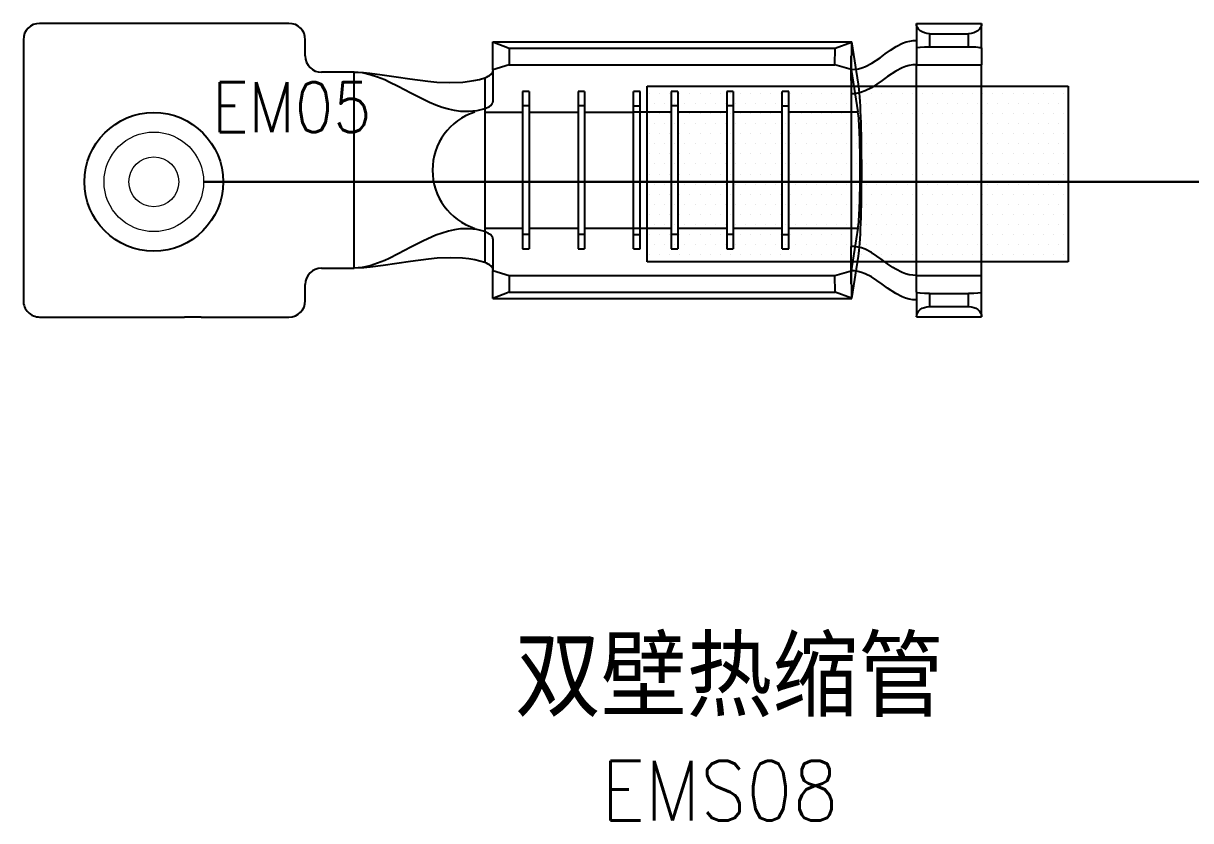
# Model space of a CAD drawing. Header units: inches. Extents: x 47316 to 59086, y 3141 to 11743.
# Drawn here: x 50704.2 to 50762.8, y 11184.3 to 11224.3 of the extents above; entities that cross this region are included whole.
import ezdxf

# ---------------------------------------------------------------- set-up
doc = ezdxf.new("R2010")
doc.units = ezdxf.units.IN
doc.header["$MEASUREMENT"] = 0
doc.styles.get("Standard").update_dxf_attribs({"font": ''})
doc.styles.add('样式 100', font='SimSun.ttf', dxfattribs={"width": 0.7, "height": 3.5})
doc.styles.get('Standard').set_extended_font_data('SimSun')
doc.linetypes.add('_VH_FELT_TAPE', pattern='A,0.4,-0.7,["FELT",Standard,S=0.3,R=0,X=-0.5,Y=-0.15],-0.7', length=1.8)

msp = doc.modelspace()

# ---------------------------------------------------------------- linework, layer by layer
at = {"color": 1, "lineweight": -3}
for p, q in [((50713.651, 11224.328), (50705.032, 11224.328)), ((50717.553, 11224.328), (50713.651, 11224.328)), ((50749.06, 11224.323), (50752.336, 11224.323)), ((50749.06, 11224.323), (50749.06, 11223.088)), ((50752.336, 11223.088), (50752.336, 11224.323)), ((50749.715, 11223.808), (50751.681, 11223.808)), ((50749.715, 11223.808), (50749.715, 11223.153)), ((50751.681, 11223.153), (50751.681, 11223.808)), ((50704.213, 11223.509), (50704.213, 11210.405)), ((50718.372, 11222.69), (50718.372, 11223.509)), ((50727.79, 11223.398), (50727.79, 11223.395)), ((50727.79, 11223.398), (50735.255, 11223.398)), ((50727.79, 11223.395), (50728.609, 11223.087)), ((50727.79, 11221.994), (50727.79, 11223.395)), ((50735.255, 11223.4), (50735.255, 11223.398)), ((50735.255, 11223.4), (50745.81, 11223.4)), ((50744.98, 11223.09), (50745.807, 11223.382)), ((50745.807, 11223.382), (50745.784, 11222.009)), ((50745.81, 11223.4), (50745.807, 11223.382)), ((50746.15, 11221.281), (50745.81, 11223.4)), ((50747.767, 11222.989), (50748.043, 11223.165)), ((50748.043, 11223.165), (50748.362, 11223.326)), ((50748.362, 11223.326), (50748.542, 11223.393)), ((50748.542, 11223.393), (50748.729, 11223.441)), ((50748.729, 11223.441), (50748.892, 11223.466)), ((50748.892, 11223.466), (50749.06, 11223.474)), ((50749.715, 11223.153), (50751.681, 11223.153)), ((50728.609, 11223.087), (50728.609, 11222.248)), ((50728.609, 11223.087), (50744.98, 11223.087)), ((50744.966, 11222.251), (50744.98, 11223.09)), ((50745.784, 11221.455), (50745.784, 11222.69)), ((50746.824, 11222.332), (50747.233, 11222.604)), ((50747.233, 11222.604), (50747.499, 11222.798)), ((50747.499, 11222.798), (50747.767, 11222.989)), ((50749.06, 11223.088), (50749.06, 11222.251)), ((50752.336, 11223.088), (50752.336, 11222.251)), ((50728.609, 11222.248), (50727.79, 11221.994)), ((50727.79, 11221.994), (50727.79, 11220.395)), ((50728.609, 11222.248), (50735.255, 11222.248)), ((50735.255, 11222.248), (50736.074, 11222.251)), ((50736.074, 11222.251), (50744.966, 11222.251)), ((50745.784, 11222.009), (50744.966, 11222.251)), ((50745.784, 11222.009), (50745.971, 11222.02)), ((50745.784, 11222.009), (50746.126, 11219.879)), ((50745.971, 11222.02), (50746.152, 11222.05)), ((50746.152, 11222.05), (50746.328, 11222.099)), ((50746.328, 11222.099), (50746.499, 11222.164)), ((50746.499, 11222.164), (50746.824, 11222.332)), ((50748.346, 11222.095), (50748.02, 11221.928)), ((50748.516, 11222.16), (50748.346, 11222.095)), ((50748.692, 11222.209), (50748.516, 11222.16)), ((50748.874, 11222.24), (50748.692, 11222.209)), ((50749.06, 11222.251), (50748.874, 11222.24)), ((50749.06, 11216.959), (50749.06, 11222.251)), ((50749.06, 11222.251), (50752.336, 11222.251)), ((50752.336, 11216.959), (50752.336, 11222.251)), ((50720.829, 11221.871), (50719.191, 11221.871)), ((50721.033, 11221.863), (50720.829, 11221.871)), ((50720.829, 11212.043), (50720.829, 11221.871)), ((50720.829, 11221.871), (50721.3, 11221.855)), ((50721.237, 11221.839), (50721.033, 11221.863)), ((50721.636, 11221.751), (50721.237, 11221.839)), ((50721.3, 11221.855), (50721.613, 11221.828)), ((50721.613, 11221.828), (50722.237, 11221.75)), ((50722.004, 11221.632), (50721.636, 11221.751)), ((50722.361, 11221.487), (50722.004, 11221.632)), ((50722.237, 11221.75), (50722.932, 11221.644)), ((50722.588, 11221.383), (50722.361, 11221.487)), ((50723.035, 11221.161), (50722.588, 11221.383)), ((50722.932, 11221.644), (50723.625, 11221.539)), ((50723.625, 11221.539), (50724.533, 11221.422)), ((50724.533, 11221.422), (50724.984, 11221.382)), ((50724.984, 11221.382), (50725.637, 11221.355)), ((50725.637, 11221.355), (50726.278, 11221.379)), ((50726.278, 11221.379), (50726.843, 11221.455)), ((50726.843, 11221.455), (50727.116, 11221.515)), ((50727.116, 11221.515), (50727.381, 11221.592)), ((50727.381, 11221.592), (50727.381, 11220.041)), ((50745.784, 11221.455), (50745.784, 11220.785)), ((50747.345, 11221.461), (50747.077, 11221.271)), ((50747.611, 11221.655), (50747.345, 11221.461)), ((50748.02, 11221.928), (50747.611, 11221.655)), ((50723.674, 11220.825), (50723.035, 11221.161)), ((50724.306, 11220.502), (50723.674, 11220.825)), ((50729.287, 11220.91), (50729.287, 11219.877)), ((50729.614, 11220.91), (50729.287, 11220.91)), ((50729.614, 11220.91), (50729.614, 11219.877)), ((50732.071, 11220.91), (50732.071, 11219.877)), ((50732.399, 11220.91), (50732.071, 11220.91)), ((50732.399, 11220.91), (50732.399, 11219.877)), ((50734.856, 11219.877), (50734.856, 11220.91)), ((50735.183, 11220.91), (50734.856, 11220.91)), ((50735.183, 11219.877), (50735.183, 11220.91)), ((50736.752, 11220.913), (50736.752, 11219.879)), ((50737.079, 11220.913), (50736.752, 11220.913)), ((50737.079, 11220.913), (50737.079, 11219.879)), ((50739.536, 11220.913), (50739.536, 11219.879)), ((50739.864, 11220.913), (50739.536, 11220.913)), ((50739.864, 11220.913), (50739.864, 11219.879)), ((50742.321, 11219.879), (50742.321, 11220.913)), ((50742.649, 11220.913), (50742.321, 11220.913)), ((50742.649, 11219.879), (50742.649, 11220.913)), ((50745.952, 11220.794), (50745.784, 11220.785)), ((50746.116, 11220.819), (50745.952, 11220.794)), ((50746.303, 11220.867), (50746.116, 11220.819)), ((50746.483, 11220.934), (50746.303, 11220.867)), ((50746.802, 11221.095), (50746.483, 11220.934)), ((50747.077, 11221.271), (50746.802, 11221.095)), ((50724.615, 11220.357), (50724.306, 11220.502)), ((50724.927, 11220.226), (50724.615, 11220.357)), ((50725.241, 11220.112), (50724.927, 11220.226)), ((50745.784, 11220.785), (50745.784, 11216.96)), ((50725.558, 11220.018), (50725.241, 11220.112)), ((50725.863, 11219.951), (50725.558, 11220.018)), ((50726.168, 11219.911), (50725.863, 11219.951)), ((50726.579, 11219.9), (50726.168, 11219.911)), ((50726.985, 11219.942), (50726.579, 11219.9)), ((50727.381, 11220.041), (50726.985, 11219.942)), ((50727.381, 11220.041), (50727.381, 11219.877)), ((50727.381, 11219.877), (50729.287, 11219.877)), ((50727.381, 11219.877), (50727.381, 11216.957)), ((50729.614, 11220.188), (50729.287, 11220.188)), ((50729.287, 11219.877), (50729.287, 11216.957)), ((50729.614, 11219.877), (50732.071, 11219.877)), ((50729.614, 11219.877), (50729.614, 11216.957)), ((50732.399, 11220.188), (50732.071, 11220.188)), ((50732.071, 11219.877), (50732.071, 11216.957)), ((50732.399, 11219.877), (50734.856, 11219.877)), ((50732.399, 11219.877), (50732.399, 11216.957)), ((50734.846, 11219.879), (50736.752, 11219.879)), ((50734.856, 11220.188), (50735.183, 11220.188)), ((50734.856, 11216.957), (50734.856, 11219.877)), ((50735.183, 11216.957), (50735.183, 11219.877)), ((50737.079, 11220.191), (50736.752, 11220.191)), ((50736.752, 11219.879), (50736.752, 11216.96)), ((50737.079, 11219.879), (50739.536, 11219.879)), ((50737.079, 11219.879), (50737.079, 11216.96)), ((50739.864, 11220.191), (50739.536, 11220.191)), ((50739.536, 11219.879), (50739.536, 11216.96)), ((50739.864, 11219.879), (50742.321, 11219.879)), ((50739.864, 11219.879), (50739.864, 11216.96)), ((50742.321, 11220.191), (50742.649, 11220.191)), ((50742.321, 11216.96), (50742.321, 11219.879)), ((50742.649, 11219.879), (50746.126, 11219.879)), ((50742.649, 11216.96), (50742.649, 11219.879)), ((50727.381, 11216.957), (50727.381, 11214.038)), ((50729.287, 11216.957), (50729.287, 11214.038)), ((50729.614, 11216.957), (50729.614, 11214.038)), ((50732.071, 11216.957), (50732.071, 11214.038)), ((50732.399, 11216.957), (50732.399, 11214.038)), ((50734.856, 11214.038), (50734.856, 11216.957)), ((50735.183, 11214.038), (50735.183, 11216.957)), ((50736.752, 11216.96), (50736.752, 11214.04)), ((50737.079, 11216.96), (50737.079, 11214.04)), ((50739.536, 11216.96), (50739.536, 11214.04)), ((50739.864, 11216.96), (50739.864, 11214.04)), ((50742.321, 11214.04), (50742.321, 11216.96)), ((50742.649, 11214.04), (50742.649, 11216.96)), ((50745.784, 11216.96), (50745.784, 11213.134)), ((50749.06, 11211.668), (50749.06, 11216.959)), ((50752.336, 11211.668), (50752.336, 11216.959)), ((50725.244, 11213.802), (50724.928, 11213.687)), ((50725.562, 11213.897), (50725.244, 11213.802)), ((50725.865, 11213.963), (50725.562, 11213.897)), ((50726.169, 11214.005), (50725.865, 11213.963)), ((50726.58, 11214.016), (50726.169, 11214.005)), ((50726.985, 11213.973), (50726.58, 11214.016)), ((50727.381, 11213.873), (50726.985, 11213.973)), ((50727.381, 11214.038), (50729.287, 11214.038)), ((50727.381, 11214.038), (50727.381, 11213.873)), ((50727.381, 11213.873), (50727.381, 11212.322)), ((50729.287, 11214.038), (50729.287, 11213.004)), ((50729.614, 11214.038), (50732.071, 11214.038)), ((50729.614, 11214.038), (50729.614, 11213.004)), ((50732.071, 11214.038), (50732.071, 11213.004)), ((50732.399, 11214.038), (50732.399, 11213.004)), ((50732.399, 11214.038), (50734.856, 11214.038)), ((50734.846, 11214.04), (50736.752, 11214.04)), ((50734.856, 11213.004), (50734.856, 11214.038)), ((50735.183, 11214.038), (50735.255, 11214.038)), ((50735.183, 11213.004), (50735.183, 11214.038)), ((50736.752, 11214.04), (50736.752, 11213.006)), ((50737.079, 11214.04), (50739.536, 11214.04)), ((50737.079, 11214.04), (50737.079, 11213.006)), ((50739.536, 11214.04), (50739.536, 11213.006)), ((50739.864, 11214.04), (50739.864, 11213.006)), ((50739.864, 11214.04), (50742.321, 11214.04)), ((50742.321, 11213.006), (50742.321, 11214.04)), ((50742.649, 11214.04), (50746.126, 11214.04)), ((50742.649, 11213.006), (50742.649, 11214.04)), ((50746.126, 11214.04), (50745.784, 11211.91)), ((50724.306, 11213.412), (50723.673, 11213.09)), ((50724.928, 11213.687), (50724.306, 11213.412)), ((50727.79, 11213.519), (50727.79, 11211.921)), ((50729.614, 11213.726), (50729.287, 11213.726)), ((50732.399, 11213.726), (50732.071, 11213.726)), ((50734.856, 11213.726), (50735.183, 11213.726)), ((50737.079, 11213.729), (50736.752, 11213.729)), ((50739.864, 11213.729), (50739.536, 11213.729)), ((50742.321, 11213.729), (50742.649, 11213.729)), ((50723.034, 11212.754), (50722.587, 11212.531)), ((50723.673, 11213.09), (50723.034, 11212.754)), ((50729.287, 11213.004), (50729.614, 11213.004)), ((50732.071, 11213.004), (50732.399, 11213.004)), ((50734.856, 11213.004), (50735.183, 11213.004)), ((50736.752, 11213.006), (50737.079, 11213.006)), ((50739.536, 11213.006), (50739.864, 11213.006)), ((50742.321, 11213.006), (50742.649, 11213.006)), ((50745.784, 11212.464), (50745.784, 11213.134)), ((50745.952, 11213.125), (50745.784, 11213.134)), ((50745.81, 11210.519), (50746.15, 11212.639)), ((50746.116, 11213.1), (50745.952, 11213.125)), ((50746.303, 11213.052), (50746.116, 11213.1)), ((50746.483, 11212.985), (50746.303, 11213.052)), ((50746.802, 11212.824), (50746.483, 11212.985)), ((50747.077, 11212.648), (50746.802, 11212.824)), ((50747.345, 11212.458), (50747.077, 11212.648)), ((50719.191, 11212.043), (50720.829, 11212.043)), ((50721.314, 11212.061), (50720.829, 11212.043)), ((50721.033, 11212.052), (50720.829, 11212.043)), ((50721.236, 11212.076), (50721.033, 11212.052)), ((50721.634, 11212.162), (50721.236, 11212.076)), ((50721.637, 11212.089), (50721.314, 11212.061)), ((50722.003, 11212.282), (50721.634, 11212.162)), ((50722.28, 11212.171), (50721.637, 11212.089)), ((50722.359, 11212.427), (50722.003, 11212.282)), ((50722.97, 11212.276), (50722.28, 11212.171)), ((50722.587, 11212.531), (50722.359, 11212.427)), ((50723.659, 11212.381), (50722.97, 11212.276)), ((50724.555, 11212.494), (50723.659, 11212.381)), ((50725.001, 11212.533), (50724.555, 11212.494)), ((50725.639, 11212.559), (50725.001, 11212.533)), ((50726.265, 11212.536), (50725.639, 11212.559)), ((50726.581, 11212.502), (50726.265, 11212.536)), ((50726.891, 11212.45), (50726.581, 11212.502)), ((50727.139, 11212.393), (50726.891, 11212.45)), ((50727.381, 11212.322), (50727.139, 11212.393)), ((50745.784, 11211.229), (50745.784, 11212.464)), ((50747.611, 11212.263), (50747.345, 11212.458)), ((50747.882, 11212.077), (50747.611, 11212.263)), ((50748.02, 11211.991), (50747.882, 11212.077)), ((50727.79, 11211.921), (50728.609, 11211.666)), ((50727.79, 11210.519), (50727.79, 11211.921)), ((50728.609, 11211.666), (50735.255, 11211.666)), ((50728.609, 11211.666), (50728.609, 11210.827)), ((50735.255, 11211.666), (50736.074, 11211.669)), ((50736.074, 11211.669), (50744.966, 11211.669)), ((50744.966, 11211.669), (50745.784, 11211.91)), ((50744.98, 11210.83), (50744.966, 11211.669)), ((50745.784, 11211.91), (50745.807, 11210.537)), ((50745.952, 11211.901), (50745.784, 11211.91)), ((50746.116, 11211.876), (50745.952, 11211.901)), ((50746.303, 11211.828), (50746.116, 11211.876)), ((50746.483, 11211.761), (50746.303, 11211.828)), ((50746.802, 11211.6), (50746.483, 11211.761)), ((50747.077, 11211.424), (50746.802, 11211.6)), ((50747.345, 11211.234), (50747.077, 11211.424)), ((50748.346, 11211.823), (50748.02, 11211.991)), ((50748.516, 11211.758), (50748.346, 11211.823)), ((50748.692, 11211.709), (50748.516, 11211.758)), ((50748.874, 11211.679), (50748.692, 11211.709)), ((50749.06, 11211.668), (50748.874, 11211.679)), ((50749.06, 11210.831), (50749.06, 11211.668)), ((50749.06, 11211.668), (50752.336, 11211.668)), ((50752.336, 11210.831), (50752.336, 11211.668)), ((50718.372, 11210.405), (50718.372, 11211.224)), ((50728.609, 11210.827), (50727.79, 11210.519)), ((50728.609, 11210.827), (50735.255, 11210.827)), ((50735.255, 11210.827), (50736.074, 11210.83)), ((50736.074, 11210.83), (50744.98, 11210.83)), ((50745.807, 11210.537), (50744.98, 11210.83)), ((50747.611, 11211.039), (50747.345, 11211.234)), ((50748.02, 11210.767), (50747.611, 11211.039)), ((50749.06, 11210.831), (50749.06, 11209.596)), ((50752.336, 11209.596), (50752.336, 11210.831)), ((50727.79, 11210.519), (50727.79, 11210.517)), ((50727.79, 11210.517), (50735.255, 11210.517)), ((50735.255, 11210.519), (50745.81, 11210.519)), ((50745.807, 11210.537), (50745.81, 11210.519)), ((50748.346, 11210.6), (50748.02, 11210.767)), ((50748.516, 11210.535), (50748.346, 11210.6)), ((50748.692, 11210.485), (50748.516, 11210.535)), ((50748.874, 11210.455), (50748.692, 11210.485)), ((50749.06, 11210.444), (50748.874, 11210.455)), ((50749.715, 11210.766), (50749.715, 11210.11)), ((50749.715, 11210.766), (50751.681, 11210.766)), ((50751.681, 11210.11), (50751.681, 11210.766)), ((50749.715, 11210.11), (50751.681, 11210.11)), ((50705.032, 11209.586), (50712.3, 11209.586)), ((50713.144, 11209.586), (50712.3, 11209.586)), ((50713.144, 11209.586), (50717.553, 11209.586)), ((50749.06, 11209.596), (50752.336, 11209.596))]:
    msp.add_line(p, q, dxfattribs=at)
at = {"color": 0}
for p, q in [((50735.537, 11212.36), (50735.537, 11221.172)), ((50735.537, 11221.172), (50756.674, 11221.172)), ((50735.662, 11220.817), (50735.662, 11220.817)), ((50736.169, 11220.817), (50736.169, 11220.817)), ((50736.676, 11220.817), (50736.676, 11220.817)), ((50737.183, 11220.817), (50737.183, 11220.817)), ((50737.69, 11220.817), (50737.69, 11220.817)), ((50738.197, 11220.817), (50738.197, 11220.817)), ((50738.704, 11220.817), (50738.704, 11220.817)), ((50739.211, 11220.817), (50739.211, 11220.817)), ((50739.718, 11220.817), (50739.718, 11220.817)), ((50740.225, 11220.817), (50740.225, 11220.817)), ((50740.732, 11220.817), (50740.732, 11220.817)), ((50741.239, 11220.817), (50741.239, 11220.817)), ((50741.746, 11220.817), (50741.746, 11220.817)), ((50742.253, 11220.817), (50742.253, 11220.817)), ((50742.76, 11220.817), (50742.76, 11220.817)), ((50743.267, 11220.817), (50743.267, 11220.817)), ((50743.774, 11220.817), (50743.774, 11220.817)), ((50744.281, 11220.817), (50744.281, 11220.817)), ((50744.788, 11220.817), (50744.788, 11220.817)), ((50745.295, 11220.817), (50745.295, 11220.817)), ((50745.802, 11220.817), (50745.802, 11220.817)), ((50746.309, 11220.817), (50746.309, 11220.817)), ((50746.816, 11220.817), (50746.816, 11220.817)), ((50747.323, 11220.817), (50747.323, 11220.817)), ((50747.83, 11220.817), (50747.83, 11220.817)), ((50748.337, 11220.817), (50748.337, 11220.817)), ((50748.844, 11220.817), (50748.844, 11220.817)), ((50749.351, 11220.817), (50749.351, 11220.817)), ((50749.858, 11220.817), (50749.858, 11220.817)), ((50750.365, 11220.817), (50750.365, 11220.817)), ((50750.872, 11220.817), (50750.872, 11220.817)), ((50751.379, 11220.817), (50751.379, 11220.817)), ((50751.886, 11220.817), (50751.886, 11220.817)), ((50752.393, 11220.817), (50752.393, 11220.817)), ((50752.9, 11220.817), (50752.9, 11220.817)), ((50753.407, 11220.817), (50753.407, 11220.817)), ((50753.914, 11220.817), (50753.914, 11220.817)), ((50754.421, 11220.817), (50754.421, 11220.817)), ((50754.928, 11220.817), (50754.928, 11220.817)), ((50755.435, 11220.817), (50755.435, 11220.817)), ((50755.942, 11220.817), (50755.942, 11220.817)), ((50756.449, 11220.817), (50756.449, 11220.817)), ((50756.674, 11221.172), (50756.674, 11212.36)), ((50735.915, 11220.31), (50735.915, 11220.31)), ((50736.422, 11220.31), (50736.422, 11220.31)), ((50736.929, 11220.31), (50736.929, 11220.31)), ((50737.436, 11220.31), (50737.436, 11220.31)), ((50737.943, 11220.31), (50737.943, 11220.31)), ((50738.45, 11220.31), (50738.45, 11220.31)), ((50738.957, 11220.31), (50738.957, 11220.31)), ((50739.464, 11220.31), (50739.464, 11220.31)), ((50739.971, 11220.31), (50739.971, 11220.31)), ((50740.478, 11220.31), (50740.478, 11220.31)), ((50740.985, 11220.31), (50740.985, 11220.31)), ((50741.492, 11220.31), (50741.492, 11220.31)), ((50741.999, 11220.31), (50741.999, 11220.31)), ((50742.506, 11220.31), (50742.506, 11220.31)), ((50743.013, 11220.31), (50743.013, 11220.31)), ((50743.52, 11220.31), (50743.52, 11220.31)), ((50744.027, 11220.31), (50744.027, 11220.31)), ((50744.534, 11220.31), (50744.534, 11220.31)), ((50745.041, 11220.31), (50745.041, 11220.31)), ((50745.548, 11220.31), (50745.548, 11220.31)), ((50746.055, 11220.31), (50746.055, 11220.31)), ((50746.562, 11220.31), (50746.562, 11220.31)), ((50747.069, 11220.31), (50747.069, 11220.31)), ((50747.576, 11220.31), (50747.576, 11220.31)), ((50748.083, 11220.31), (50748.083, 11220.31)), ((50748.59, 11220.31), (50748.59, 11220.31)), ((50749.097, 11220.31), (50749.097, 11220.31)), ((50749.604, 11220.31), (50749.604, 11220.31)), ((50750.111, 11220.31), (50750.111, 11220.31)), ((50750.618, 11220.31), (50750.618, 11220.31)), ((50751.125, 11220.31), (50751.125, 11220.31)), ((50751.632, 11220.31), (50751.632, 11220.31)), ((50752.139, 11220.31), (50752.139, 11220.31)), ((50752.646, 11220.31), (50752.646, 11220.31)), ((50753.153, 11220.31), (50753.153, 11220.31)), ((50753.66, 11220.31), (50753.66, 11220.31)), ((50754.167, 11220.31), (50754.167, 11220.31)), ((50754.674, 11220.31), (50754.674, 11220.31)), ((50755.181, 11220.31), (50755.181, 11220.31)), ((50755.688, 11220.31), (50755.688, 11220.31)), ((50756.195, 11220.31), (50756.195, 11220.31)), ((50735.662, 11219.803), (50735.662, 11219.803)), ((50736.169, 11219.803), (50736.169, 11219.803)), ((50736.676, 11219.803), (50736.676, 11219.803)), ((50737.183, 11219.803), (50737.183, 11219.803)), ((50737.69, 11219.803), (50737.69, 11219.803)), ((50738.197, 11219.803), (50738.197, 11219.803)), ((50738.704, 11219.803), (50738.704, 11219.803)), ((50739.211, 11219.803), (50739.211, 11219.803)), ((50739.718, 11219.803), (50739.718, 11219.803)), ((50740.225, 11219.803), (50740.225, 11219.803)), ((50740.732, 11219.803), (50740.732, 11219.803)), ((50741.239, 11219.803), (50741.239, 11219.803)), ((50741.746, 11219.803), (50741.746, 11219.803)), ((50742.253, 11219.803), (50742.253, 11219.803)), ((50742.76, 11219.803), (50742.76, 11219.803)), ((50743.267, 11219.803), (50743.267, 11219.803)), ((50743.774, 11219.803), (50743.774, 11219.803)), ((50744.281, 11219.803), (50744.281, 11219.803)), ((50744.788, 11219.803), (50744.788, 11219.803)), ((50745.295, 11219.803), (50745.295, 11219.803)), ((50745.802, 11219.803), (50745.802, 11219.803)), ((50746.309, 11219.803), (50746.309, 11219.803)), ((50746.816, 11219.803), (50746.816, 11219.803)), ((50747.323, 11219.803), (50747.323, 11219.803)), ((50747.83, 11219.803), (50747.83, 11219.803)), ((50748.337, 11219.803), (50748.337, 11219.803)), ((50748.844, 11219.803), (50748.844, 11219.803)), ((50749.351, 11219.803), (50749.351, 11219.803)), ((50749.858, 11219.803), (50749.858, 11219.803)), ((50750.365, 11219.803), (50750.365, 11219.803)), ((50750.872, 11219.803), (50750.872, 11219.803)), ((50751.379, 11219.803), (50751.379, 11219.803)), ((50751.886, 11219.803), (50751.886, 11219.803)), ((50752.393, 11219.803), (50752.393, 11219.803)), ((50752.9, 11219.803), (50752.9, 11219.803)), ((50753.407, 11219.803), (50753.407, 11219.803)), ((50753.914, 11219.803), (50753.914, 11219.803)), ((50754.421, 11219.803), (50754.421, 11219.803)), ((50754.928, 11219.803), (50754.928, 11219.803)), ((50755.435, 11219.803), (50755.435, 11219.803)), ((50755.942, 11219.803), (50755.942, 11219.803)), ((50756.449, 11219.803), (50756.449, 11219.803)), ((50735.915, 11219.296), (50735.915, 11219.296)), ((50736.422, 11219.296), (50736.422, 11219.296)), ((50736.929, 11219.296), (50736.929, 11219.296)), ((50737.436, 11219.296), (50737.436, 11219.296)), ((50737.943, 11219.296), (50737.943, 11219.296)), ((50738.45, 11219.296), (50738.45, 11219.296)), ((50738.957, 11219.296), (50738.957, 11219.296)), ((50739.464, 11219.296), (50739.464, 11219.296)), ((50739.971, 11219.296), (50739.971, 11219.296)), ((50740.478, 11219.296), (50740.478, 11219.296)), ((50740.985, 11219.296), (50740.985, 11219.296)), ((50741.492, 11219.296), (50741.492, 11219.296)), ((50741.999, 11219.296), (50741.999, 11219.296)), ((50742.506, 11219.296), (50742.506, 11219.296)), ((50743.013, 11219.296), (50743.013, 11219.296)), ((50743.52, 11219.296), (50743.52, 11219.296)), ((50744.027, 11219.296), (50744.027, 11219.296)), ((50744.534, 11219.296), (50744.534, 11219.296)), ((50745.041, 11219.296), (50745.041, 11219.296)), ((50745.548, 11219.296), (50745.548, 11219.296)), ((50746.055, 11219.296), (50746.055, 11219.296)), ((50746.562, 11219.296), (50746.562, 11219.296)), ((50747.069, 11219.296), (50747.069, 11219.296)), ((50747.576, 11219.296), (50747.576, 11219.296)), ((50748.083, 11219.296), (50748.083, 11219.296)), ((50748.59, 11219.296), (50748.59, 11219.296)), ((50749.097, 11219.296), (50749.097, 11219.296)), ((50749.604, 11219.296), (50749.604, 11219.296)), ((50750.111, 11219.296), (50750.111, 11219.296)), ((50750.618, 11219.296), (50750.618, 11219.296)), ((50751.125, 11219.296), (50751.125, 11219.296)), ((50751.632, 11219.296), (50751.632, 11219.296)), ((50752.139, 11219.296), (50752.139, 11219.296)), ((50752.646, 11219.296), (50752.646, 11219.296)), ((50753.153, 11219.296), (50753.153, 11219.296)), ((50753.66, 11219.296), (50753.66, 11219.296)), ((50754.167, 11219.296), (50754.167, 11219.296)), ((50754.674, 11219.296), (50754.674, 11219.296)), ((50755.181, 11219.296), (50755.181, 11219.296)), ((50755.688, 11219.296), (50755.688, 11219.296)), ((50756.195, 11219.296), (50756.195, 11219.296)), ((50735.662, 11218.789), (50735.662, 11218.789)), ((50736.169, 11218.789), (50736.169, 11218.789)), ((50736.676, 11218.789), (50736.676, 11218.789)), ((50737.183, 11218.789), (50737.183, 11218.789)), ((50737.69, 11218.789), (50737.69, 11218.789)), ((50738.197, 11218.789), (50738.197, 11218.789)), ((50738.704, 11218.789), (50738.704, 11218.789)), ((50739.211, 11218.789), (50739.211, 11218.789)), ((50739.718, 11218.789), (50739.718, 11218.789)), ((50740.225, 11218.789), (50740.225, 11218.789)), ((50740.732, 11218.789), (50740.732, 11218.789)), ((50741.239, 11218.789), (50741.239, 11218.789)), ((50741.746, 11218.789), (50741.746, 11218.789)), ((50742.253, 11218.789), (50742.253, 11218.789)), ((50742.76, 11218.789), (50742.76, 11218.789)), ((50743.267, 11218.789), (50743.267, 11218.789)), ((50743.774, 11218.789), (50743.774, 11218.789)), ((50744.281, 11218.789), (50744.281, 11218.789)), ((50744.788, 11218.789), (50744.788, 11218.789)), ((50745.295, 11218.789), (50745.295, 11218.789)), ((50745.802, 11218.789), (50745.802, 11218.789)), ((50746.309, 11218.789), (50746.309, 11218.789)), ((50746.816, 11218.789), (50746.816, 11218.789)), ((50747.323, 11218.789), (50747.323, 11218.789)), ((50747.83, 11218.789), (50747.83, 11218.789)), ((50748.337, 11218.789), (50748.337, 11218.789)), ((50748.844, 11218.789), (50748.844, 11218.789)), ((50749.351, 11218.789), (50749.351, 11218.789)), ((50749.858, 11218.789), (50749.858, 11218.789)), ((50750.365, 11218.789), (50750.365, 11218.789)), ((50750.872, 11218.789), (50750.872, 11218.789)), ((50751.379, 11218.789), (50751.379, 11218.789)), ((50751.886, 11218.789), (50751.886, 11218.789)), ((50752.393, 11218.789), (50752.393, 11218.789)), ((50752.9, 11218.789), (50752.9, 11218.789)), ((50753.407, 11218.789), (50753.407, 11218.789)), ((50753.914, 11218.789), (50753.914, 11218.789)), ((50754.421, 11218.789), (50754.421, 11218.789)), ((50754.928, 11218.789), (50754.928, 11218.789)), ((50755.435, 11218.789), (50755.435, 11218.789)), ((50755.942, 11218.789), (50755.942, 11218.789)), ((50756.449, 11218.789), (50756.449, 11218.789)), ((50735.915, 11218.282), (50735.915, 11218.282)), ((50736.422, 11218.282), (50736.422, 11218.282)), ((50736.929, 11218.282), (50736.929, 11218.282)), ((50737.436, 11218.282), (50737.436, 11218.282)), ((50737.943, 11218.282), (50737.943, 11218.282)), ((50738.45, 11218.282), (50738.45, 11218.282)), ((50738.957, 11218.282), (50738.957, 11218.282)), ((50739.464, 11218.282), (50739.464, 11218.282)), ((50739.971, 11218.282), (50739.971, 11218.282)), ((50740.478, 11218.282), (50740.478, 11218.282)), ((50740.985, 11218.282), (50740.985, 11218.282)), ((50741.492, 11218.282), (50741.492, 11218.282)), ((50741.999, 11218.282), (50741.999, 11218.282)), ((50742.506, 11218.282), (50742.506, 11218.282)), ((50743.013, 11218.282), (50743.013, 11218.282)), ((50743.52, 11218.282), (50743.52, 11218.282)), ((50744.027, 11218.282), (50744.027, 11218.282)), ((50744.534, 11218.282), (50744.534, 11218.282)), ((50745.041, 11218.282), (50745.041, 11218.282)), ((50745.548, 11218.282), (50745.548, 11218.282)), ((50746.055, 11218.282), (50746.055, 11218.282)), ((50746.562, 11218.282), (50746.562, 11218.282)), ((50747.069, 11218.282), (50747.069, 11218.282)), ((50747.576, 11218.282), (50747.576, 11218.282)), ((50748.083, 11218.282), (50748.083, 11218.282)), ((50748.59, 11218.282), (50748.59, 11218.282)), ((50749.097, 11218.282), (50749.097, 11218.282)), ((50749.604, 11218.282), (50749.604, 11218.282)), ((50750.111, 11218.282), (50750.111, 11218.282)), ((50750.618, 11218.282), (50750.618, 11218.282)), ((50751.125, 11218.282), (50751.125, 11218.282)), ((50751.632, 11218.282), (50751.632, 11218.282)), ((50752.139, 11218.282), (50752.139, 11218.282)), ((50752.646, 11218.282), (50752.646, 11218.282)), ((50753.153, 11218.282), (50753.153, 11218.282)), ((50753.66, 11218.282), (50753.66, 11218.282)), ((50754.167, 11218.282), (50754.167, 11218.282)), ((50754.674, 11218.282), (50754.674, 11218.282)), ((50755.181, 11218.282), (50755.181, 11218.282)), ((50755.688, 11218.282), (50755.688, 11218.282)), ((50756.195, 11218.282), (50756.195, 11218.282)), ((50735.662, 11217.775), (50735.662, 11217.775)), ((50736.169, 11217.775), (50736.169, 11217.775)), ((50736.676, 11217.775), (50736.676, 11217.775)), ((50737.183, 11217.775), (50737.183, 11217.775)), ((50737.69, 11217.775), (50737.69, 11217.775)), ((50738.197, 11217.775), (50738.197, 11217.775)), ((50738.704, 11217.775), (50738.704, 11217.775)), ((50739.211, 11217.775), (50739.211, 11217.775)), ((50739.718, 11217.775), (50739.718, 11217.775)), ((50740.225, 11217.775), (50740.225, 11217.775)), ((50740.732, 11217.775), (50740.732, 11217.775)), ((50741.239, 11217.775), (50741.239, 11217.775)), ((50741.746, 11217.775), (50741.746, 11217.775)), ((50742.253, 11217.775), (50742.253, 11217.775)), ((50742.76, 11217.775), (50742.76, 11217.775)), ((50743.267, 11217.775), (50743.267, 11217.775)), ((50743.774, 11217.775), (50743.774, 11217.775)), ((50744.281, 11217.775), (50744.281, 11217.775)), ((50744.788, 11217.775), (50744.788, 11217.775)), ((50745.295, 11217.775), (50745.295, 11217.775)), ((50745.802, 11217.775), (50745.802, 11217.775)), ((50746.309, 11217.775), (50746.309, 11217.775)), ((50746.816, 11217.775), (50746.816, 11217.775)), ((50747.323, 11217.775), (50747.323, 11217.775)), ((50747.83, 11217.775), (50747.83, 11217.775)), ((50748.337, 11217.775), (50748.337, 11217.775)), ((50748.844, 11217.775), (50748.844, 11217.775)), ((50749.351, 11217.775), (50749.351, 11217.775)), ((50749.858, 11217.775), (50749.858, 11217.775)), ((50750.365, 11217.775), (50750.365, 11217.775)), ((50750.872, 11217.775), (50750.872, 11217.775)), ((50751.379, 11217.775), (50751.379, 11217.775)), ((50751.886, 11217.775), (50751.886, 11217.775)), ((50752.393, 11217.775), (50752.393, 11217.775)), ((50752.9, 11217.775), (50752.9, 11217.775)), ((50753.407, 11217.775), (50753.407, 11217.775)), ((50753.914, 11217.775), (50753.914, 11217.775)), ((50754.421, 11217.775), (50754.421, 11217.775)), ((50754.928, 11217.775), (50754.928, 11217.775)), ((50755.435, 11217.775), (50755.435, 11217.775)), ((50755.942, 11217.775), (50755.942, 11217.775)), ((50756.449, 11217.775), (50756.449, 11217.775)), ((50735.662, 11216.761), (50735.662, 11216.761)), ((50735.915, 11217.268), (50735.915, 11217.268)), ((50736.169, 11216.761), (50736.169, 11216.761)), ((50736.422, 11217.268), (50736.422, 11217.268)), ((50736.676, 11216.761), (50736.676, 11216.761)), ((50736.929, 11217.268), (50736.929, 11217.268)), ((50737.183, 11216.761), (50737.183, 11216.761)), ((50737.436, 11217.268), (50737.436, 11217.268)), ((50737.69, 11216.761), (50737.69, 11216.761)), ((50737.943, 11217.268), (50737.943, 11217.268)), ((50738.197, 11216.761), (50738.197, 11216.761)), ((50738.45, 11217.268), (50738.45, 11217.268)), ((50738.704, 11216.761), (50738.704, 11216.761)), ((50738.957, 11217.268), (50738.957, 11217.268)), ((50739.211, 11216.761), (50739.211, 11216.761)), ((50739.464, 11217.268), (50739.464, 11217.268)), ((50739.718, 11216.761), (50739.718, 11216.761)), ((50739.971, 11217.268), (50739.971, 11217.268)), ((50740.225, 11216.761), (50740.225, 11216.761)), ((50740.478, 11217.268), (50740.478, 11217.268)), ((50740.732, 11216.761), (50740.732, 11216.761)), ((50740.985, 11217.268), (50740.985, 11217.268)), ((50741.239, 11216.761), (50741.239, 11216.761)), ((50741.492, 11217.268), (50741.492, 11217.268)), ((50741.746, 11216.761), (50741.746, 11216.761)), ((50741.999, 11217.268), (50741.999, 11217.268)), ((50742.253, 11216.761), (50742.253, 11216.761)), ((50742.506, 11217.268), (50742.506, 11217.268)), ((50742.76, 11216.761), (50742.76, 11216.761)), ((50743.013, 11217.268), (50743.013, 11217.268)), ((50743.267, 11216.761), (50743.267, 11216.761)), ((50743.52, 11217.268), (50743.52, 11217.268)), ((50743.774, 11216.761), (50743.774, 11216.761)), ((50744.027, 11217.268), (50744.027, 11217.268)), ((50744.281, 11216.761), (50744.281, 11216.761)), ((50744.534, 11217.268), (50744.534, 11217.268)), ((50744.788, 11216.761), (50744.788, 11216.761)), ((50745.041, 11217.268), (50745.041, 11217.268)), ((50745.295, 11216.761), (50745.295, 11216.761)), ((50745.548, 11217.268), (50745.548, 11217.268)), ((50745.802, 11216.761), (50745.802, 11216.761)), ((50746.055, 11217.268), (50746.055, 11217.268)), ((50746.309, 11216.761), (50746.309, 11216.761)), ((50746.562, 11217.268), (50746.562, 11217.268)), ((50746.816, 11216.761), (50746.816, 11216.761)), ((50747.069, 11217.268), (50747.069, 11217.268)), ((50747.323, 11216.761), (50747.323, 11216.761)), ((50747.576, 11217.268), (50747.576, 11217.268)), ((50747.83, 11216.761), (50747.83, 11216.761)), ((50748.083, 11217.268), (50748.083, 11217.268)), ((50748.337, 11216.761), (50748.337, 11216.761)), ((50748.59, 11217.268), (50748.59, 11217.268)), ((50748.844, 11216.761), (50748.844, 11216.761)), ((50749.097, 11217.268), (50749.097, 11217.268)), ((50749.351, 11216.761), (50749.351, 11216.761)), ((50749.604, 11217.268), (50749.604, 11217.268)), ((50749.858, 11216.761), (50749.858, 11216.761)), ((50750.111, 11217.268), (50750.111, 11217.268)), ((50750.365, 11216.761), (50750.365, 11216.761)), ((50750.618, 11217.268), (50750.618, 11217.268)), ((50750.872, 11216.761), (50750.872, 11216.761)), ((50751.125, 11217.268), (50751.125, 11217.268)), ((50751.379, 11216.761), (50751.379, 11216.761)), ((50751.632, 11217.268), (50751.632, 11217.268)), ((50751.886, 11216.761), (50751.886, 11216.761)), ((50752.139, 11217.268), (50752.139, 11217.268)), ((50752.393, 11216.761), (50752.393, 11216.761)), ((50752.646, 11217.268), (50752.646, 11217.268)), ((50752.9, 11216.761), (50752.9, 11216.761)), ((50753.153, 11217.268), (50753.153, 11217.268)), ((50753.407, 11216.761), (50753.407, 11216.761)), ((50753.66, 11217.268), (50753.66, 11217.268)), ((50753.914, 11216.761), (50753.914, 11216.761)), ((50754.167, 11217.268), (50754.167, 11217.268)), ((50754.421, 11216.761), (50754.421, 11216.761)), ((50754.674, 11217.268), (50754.674, 11217.268)), ((50754.928, 11216.761), (50754.928, 11216.761)), ((50755.181, 11217.268), (50755.181, 11217.268)), ((50755.435, 11216.761), (50755.435, 11216.761)), ((50755.688, 11217.268), (50755.688, 11217.268)), ((50755.942, 11216.761), (50755.942, 11216.761)), ((50756.195, 11217.268), (50756.195, 11217.268)), ((50756.449, 11216.761), (50756.449, 11216.761)), ((50735.915, 11216.254), (50735.915, 11216.254)), ((50736.422, 11216.254), (50736.422, 11216.254)), ((50736.929, 11216.254), (50736.929, 11216.254)), ((50737.436, 11216.254), (50737.436, 11216.254)), ((50737.943, 11216.254), (50737.943, 11216.254)), ((50738.45, 11216.254), (50738.45, 11216.254)), ((50738.957, 11216.254), (50738.957, 11216.254)), ((50739.464, 11216.254), (50739.464, 11216.254)), ((50739.971, 11216.254), (50739.971, 11216.254)), ((50740.478, 11216.254), (50740.478, 11216.254)), ((50740.985, 11216.254), (50740.985, 11216.254)), ((50741.492, 11216.254), (50741.492, 11216.254)), ((50741.999, 11216.254), (50741.999, 11216.254)), ((50742.506, 11216.254), (50742.506, 11216.254)), ((50743.013, 11216.254), (50743.013, 11216.254)), ((50743.52, 11216.254), (50743.52, 11216.254)), ((50744.027, 11216.254), (50744.027, 11216.254)), ((50744.534, 11216.254), (50744.534, 11216.254)), ((50745.041, 11216.254), (50745.041, 11216.254)), ((50745.548, 11216.254), (50745.548, 11216.254)), ((50746.055, 11216.254), (50746.055, 11216.254)), ((50746.562, 11216.254), (50746.562, 11216.254)), ((50747.069, 11216.254), (50747.069, 11216.254)), ((50747.576, 11216.254), (50747.576, 11216.254)), ((50748.083, 11216.254), (50748.083, 11216.254)), ((50748.59, 11216.254), (50748.59, 11216.254)), ((50749.097, 11216.254), (50749.097, 11216.254)), ((50749.604, 11216.254), (50749.604, 11216.254)), ((50750.111, 11216.254), (50750.111, 11216.254)), ((50750.618, 11216.254), (50750.618, 11216.254)), ((50751.125, 11216.254), (50751.125, 11216.254)), ((50751.632, 11216.254), (50751.632, 11216.254)), ((50752.139, 11216.254), (50752.139, 11216.254)), ((50752.646, 11216.254), (50752.646, 11216.254)), ((50753.153, 11216.254), (50753.153, 11216.254)), ((50753.66, 11216.254), (50753.66, 11216.254)), ((50754.167, 11216.254), (50754.167, 11216.254)), ((50754.674, 11216.254), (50754.674, 11216.254)), ((50755.181, 11216.254), (50755.181, 11216.254)), ((50755.688, 11216.254), (50755.688, 11216.254)), ((50756.195, 11216.254), (50756.195, 11216.254)), ((50735.662, 11215.747), (50735.662, 11215.747)), ((50736.169, 11215.747), (50736.169, 11215.747)), ((50736.676, 11215.747), (50736.676, 11215.747)), ((50737.183, 11215.747), (50737.183, 11215.747)), ((50737.69, 11215.747), (50737.69, 11215.747)), ((50738.197, 11215.747), (50738.197, 11215.747)), ((50738.704, 11215.747), (50738.704, 11215.747)), ((50739.211, 11215.747), (50739.211, 11215.747)), ((50739.718, 11215.747), (50739.718, 11215.747)), ((50740.225, 11215.747), (50740.225, 11215.747)), ((50740.732, 11215.747), (50740.732, 11215.747)), ((50741.239, 11215.747), (50741.239, 11215.747)), ((50741.746, 11215.747), (50741.746, 11215.747)), ((50742.253, 11215.747), (50742.253, 11215.747)), ((50742.76, 11215.747), (50742.76, 11215.747)), ((50743.267, 11215.747), (50743.267, 11215.747)), ((50743.774, 11215.747), (50743.774, 11215.747)), ((50744.281, 11215.747), (50744.281, 11215.747)), ((50744.788, 11215.747), (50744.788, 11215.747)), ((50745.295, 11215.747), (50745.295, 11215.747)), ((50745.802, 11215.747), (50745.802, 11215.747)), ((50746.309, 11215.747), (50746.309, 11215.747)), ((50746.816, 11215.747), (50746.816, 11215.747)), ((50747.323, 11215.747), (50747.323, 11215.747)), ((50747.83, 11215.747), (50747.83, 11215.747)), ((50748.337, 11215.747), (50748.337, 11215.747)), ((50748.844, 11215.747), (50748.844, 11215.747)), ((50749.351, 11215.747), (50749.351, 11215.747)), ((50749.858, 11215.747), (50749.858, 11215.747)), ((50750.365, 11215.747), (50750.365, 11215.747)), ((50750.872, 11215.747), (50750.872, 11215.747)), ((50751.379, 11215.747), (50751.379, 11215.747)), ((50751.886, 11215.747), (50751.886, 11215.747)), ((50752.393, 11215.747), (50752.393, 11215.747)), ((50752.9, 11215.747), (50752.9, 11215.747)), ((50753.407, 11215.747), (50753.407, 11215.747)), ((50753.914, 11215.747), (50753.914, 11215.747)), ((50754.421, 11215.747), (50754.421, 11215.747)), ((50754.928, 11215.747), (50754.928, 11215.747)), ((50755.435, 11215.747), (50755.435, 11215.747)), ((50755.942, 11215.747), (50755.942, 11215.747)), ((50756.449, 11215.747), (50756.449, 11215.747)), ((50735.915, 11215.24), (50735.915, 11215.24)), ((50736.422, 11215.24), (50736.422, 11215.24)), ((50736.929, 11215.24), (50736.929, 11215.24)), ((50737.436, 11215.24), (50737.436, 11215.24)), ((50737.943, 11215.24), (50737.943, 11215.24)), ((50738.45, 11215.24), (50738.45, 11215.24)), ((50738.957, 11215.24), (50738.957, 11215.24)), ((50739.464, 11215.24), (50739.464, 11215.24)), ((50739.971, 11215.24), (50739.971, 11215.24)), ((50740.478, 11215.24), (50740.478, 11215.24)), ((50740.985, 11215.24), (50740.985, 11215.24)), ((50741.492, 11215.24), (50741.492, 11215.24)), ((50741.999, 11215.24), (50741.999, 11215.24)), ((50742.506, 11215.24), (50742.506, 11215.24)), ((50743.013, 11215.24), (50743.013, 11215.24)), ((50743.52, 11215.24), (50743.52, 11215.24)), ((50744.027, 11215.24), (50744.027, 11215.24)), ((50744.534, 11215.24), (50744.534, 11215.24)), ((50745.041, 11215.24), (50745.041, 11215.24)), ((50745.548, 11215.24), (50745.548, 11215.24)), ((50746.055, 11215.24), (50746.055, 11215.24)), ((50746.562, 11215.24), (50746.562, 11215.24)), ((50747.069, 11215.24), (50747.069, 11215.24)), ((50747.576, 11215.24), (50747.576, 11215.24)), ((50748.083, 11215.24), (50748.083, 11215.24)), ((50748.59, 11215.24), (50748.59, 11215.24)), ((50749.097, 11215.24), (50749.097, 11215.24)), ((50749.604, 11215.24), (50749.604, 11215.24)), ((50750.111, 11215.24), (50750.111, 11215.24)), ((50750.618, 11215.24), (50750.618, 11215.24)), ((50751.125, 11215.24), (50751.125, 11215.24)), ((50751.632, 11215.24), (50751.632, 11215.24)), ((50752.139, 11215.24), (50752.139, 11215.24)), ((50752.646, 11215.24), (50752.646, 11215.24)), ((50753.153, 11215.24), (50753.153, 11215.24)), ((50753.66, 11215.24), (50753.66, 11215.24)), ((50754.167, 11215.24), (50754.167, 11215.24)), ((50754.674, 11215.24), (50754.674, 11215.24)), ((50755.181, 11215.24), (50755.181, 11215.24)), ((50755.688, 11215.24), (50755.688, 11215.24)), ((50756.195, 11215.24), (50756.195, 11215.24)), ((50735.662, 11214.733), (50735.662, 11214.733)), ((50736.169, 11214.733), (50736.169, 11214.733)), ((50736.676, 11214.733), (50736.676, 11214.733)), ((50737.183, 11214.733), (50737.183, 11214.733)), ((50737.69, 11214.733), (50737.69, 11214.733)), ((50738.197, 11214.733), (50738.197, 11214.733)), ((50738.704, 11214.733), (50738.704, 11214.733)), ((50739.211, 11214.733), (50739.211, 11214.733)), ((50739.718, 11214.733), (50739.718, 11214.733)), ((50740.225, 11214.733), (50740.225, 11214.733)), ((50740.732, 11214.733), (50740.732, 11214.733)), ((50741.239, 11214.733), (50741.239, 11214.733)), ((50741.746, 11214.733), (50741.746, 11214.733)), ((50742.253, 11214.733), (50742.253, 11214.733)), ((50742.76, 11214.733), (50742.76, 11214.733)), ((50743.267, 11214.733), (50743.267, 11214.733)), ((50743.774, 11214.733), (50743.774, 11214.733)), ((50744.281, 11214.733), (50744.281, 11214.733)), ((50744.788, 11214.733), (50744.788, 11214.733)), ((50745.295, 11214.733), (50745.295, 11214.733)), ((50745.802, 11214.733), (50745.802, 11214.733)), ((50746.309, 11214.733), (50746.309, 11214.733)), ((50746.816, 11214.733), (50746.816, 11214.733)), ((50747.323, 11214.733), (50747.323, 11214.733)), ((50747.83, 11214.733), (50747.83, 11214.733)), ((50748.337, 11214.733), (50748.337, 11214.733)), ((50748.844, 11214.733), (50748.844, 11214.733)), ((50749.351, 11214.733), (50749.351, 11214.733)), ((50749.858, 11214.733), (50749.858, 11214.733)), ((50750.365, 11214.733), (50750.365, 11214.733)), ((50750.872, 11214.733), (50750.872, 11214.733)), ((50751.379, 11214.733), (50751.379, 11214.733)), ((50751.886, 11214.733), (50751.886, 11214.733)), ((50752.393, 11214.733), (50752.393, 11214.733)), ((50752.9, 11214.733), (50752.9, 11214.733)), ((50753.407, 11214.733), (50753.407, 11214.733)), ((50753.914, 11214.733), (50753.914, 11214.733)), ((50754.421, 11214.733), (50754.421, 11214.733)), ((50754.928, 11214.733), (50754.928, 11214.733)), ((50755.435, 11214.733), (50755.435, 11214.733)), ((50755.942, 11214.733), (50755.942, 11214.733)), ((50756.449, 11214.733), (50756.449, 11214.733)), ((50735.915, 11214.226), (50735.915, 11214.226)), ((50736.422, 11214.226), (50736.422, 11214.226)), ((50736.929, 11214.226), (50736.929, 11214.226)), ((50737.436, 11214.226), (50737.436, 11214.226)), ((50737.943, 11214.226), (50737.943, 11214.226)), ((50738.45, 11214.226), (50738.45, 11214.226)), ((50738.957, 11214.226), (50738.957, 11214.226)), ((50739.464, 11214.226), (50739.464, 11214.226)), ((50739.971, 11214.226), (50739.971, 11214.226)), ((50740.478, 11214.226), (50740.478, 11214.226)), ((50740.985, 11214.226), (50740.985, 11214.226)), ((50741.492, 11214.226), (50741.492, 11214.226)), ((50741.999, 11214.226), (50741.999, 11214.226)), ((50742.506, 11214.226), (50742.506, 11214.226)), ((50743.013, 11214.226), (50743.013, 11214.226)), ((50743.52, 11214.226), (50743.52, 11214.226)), ((50744.027, 11214.226), (50744.027, 11214.226)), ((50744.534, 11214.226), (50744.534, 11214.226)), ((50745.041, 11214.226), (50745.041, 11214.226)), ((50745.548, 11214.226), (50745.548, 11214.226)), ((50746.055, 11214.226), (50746.055, 11214.226)), ((50746.562, 11214.226), (50746.562, 11214.226)), ((50747.069, 11214.226), (50747.069, 11214.226)), ((50747.576, 11214.226), (50747.576, 11214.226)), ((50748.083, 11214.226), (50748.083, 11214.226)), ((50748.59, 11214.226), (50748.59, 11214.226)), ((50749.097, 11214.226), (50749.097, 11214.226)), ((50749.604, 11214.226), (50749.604, 11214.226)), ((50750.111, 11214.226), (50750.111, 11214.226)), ((50750.618, 11214.226), (50750.618, 11214.226)), ((50751.125, 11214.226), (50751.125, 11214.226)), ((50751.632, 11214.226), (50751.632, 11214.226)), ((50752.139, 11214.226), (50752.139, 11214.226)), ((50752.646, 11214.226), (50752.646, 11214.226)), ((50753.153, 11214.226), (50753.153, 11214.226)), ((50753.66, 11214.226), (50753.66, 11214.226)), ((50754.167, 11214.226), (50754.167, 11214.226)), ((50754.674, 11214.226), (50754.674, 11214.226)), ((50755.181, 11214.226), (50755.181, 11214.226)), ((50755.688, 11214.226), (50755.688, 11214.226)), ((50756.195, 11214.226), (50756.195, 11214.226)), ((50735.662, 11213.719), (50735.662, 11213.719)), ((50735.915, 11213.212), (50735.915, 11213.212)), ((50736.169, 11213.719), (50736.169, 11213.719)), ((50736.422, 11213.212), (50736.422, 11213.212)), ((50736.676, 11213.719), (50736.676, 11213.719)), ((50736.929, 11213.212), (50736.929, 11213.212)), ((50737.183, 11213.719), (50737.183, 11213.719)), ((50737.436, 11213.212), (50737.436, 11213.212)), ((50737.69, 11213.719), (50737.69, 11213.719)), ((50737.943, 11213.212), (50737.943, 11213.212)), ((50738.197, 11213.719), (50738.197, 11213.719)), ((50738.45, 11213.212), (50738.45, 11213.212)), ((50738.704, 11213.719), (50738.704, 11213.719)), ((50738.957, 11213.212), (50738.957, 11213.212)), ((50739.211, 11213.719), (50739.211, 11213.719)), ((50739.464, 11213.212), (50739.464, 11213.212)), ((50739.718, 11213.719), (50739.718, 11213.719)), ((50739.971, 11213.212), (50739.971, 11213.212)), ((50740.225, 11213.719), (50740.225, 11213.719)), ((50740.478, 11213.212), (50740.478, 11213.212)), ((50740.732, 11213.719), (50740.732, 11213.719)), ((50740.985, 11213.212), (50740.985, 11213.212)), ((50741.239, 11213.719), (50741.239, 11213.719)), ((50741.492, 11213.212), (50741.492, 11213.212)), ((50741.746, 11213.719), (50741.746, 11213.719)), ((50741.999, 11213.212), (50741.999, 11213.212)), ((50742.253, 11213.719), (50742.253, 11213.719)), ((50742.506, 11213.212), (50742.506, 11213.212)), ((50742.76, 11213.719), (50742.76, 11213.719)), ((50743.013, 11213.212), (50743.013, 11213.212)), ((50743.267, 11213.719), (50743.267, 11213.719)), ((50743.52, 11213.212), (50743.52, 11213.212)), ((50743.774, 11213.719), (50743.774, 11213.719)), ((50744.027, 11213.212), (50744.027, 11213.212)), ((50744.281, 11213.719), (50744.281, 11213.719)), ((50744.534, 11213.212), (50744.534, 11213.212)), ((50744.788, 11213.719), (50744.788, 11213.719)), ((50745.041, 11213.212), (50745.041, 11213.212)), ((50745.295, 11213.719), (50745.295, 11213.719)), ((50745.548, 11213.212), (50745.548, 11213.212)), ((50745.802, 11213.719), (50745.802, 11213.719)), ((50746.055, 11213.212), (50746.055, 11213.212)), ((50746.309, 11213.719), (50746.309, 11213.719)), ((50746.562, 11213.212), (50746.562, 11213.212)), ((50746.816, 11213.719), (50746.816, 11213.719)), ((50747.069, 11213.212), (50747.069, 11213.212)), ((50747.323, 11213.719), (50747.323, 11213.719)), ((50747.576, 11213.212), (50747.576, 11213.212)), ((50747.83, 11213.719), (50747.83, 11213.719)), ((50748.083, 11213.212), (50748.083, 11213.212)), ((50748.337, 11213.719), (50748.337, 11213.719)), ((50748.59, 11213.212), (50748.59, 11213.212)), ((50748.844, 11213.719), (50748.844, 11213.719)), ((50749.097, 11213.212), (50749.097, 11213.212)), ((50749.351, 11213.719), (50749.351, 11213.719)), ((50749.604, 11213.212), (50749.604, 11213.212)), ((50749.858, 11213.719), (50749.858, 11213.719)), ((50750.111, 11213.212), (50750.111, 11213.212)), ((50750.365, 11213.719), (50750.365, 11213.719)), ((50750.618, 11213.212), (50750.618, 11213.212)), ((50750.872, 11213.719), (50750.872, 11213.719)), ((50751.125, 11213.212), (50751.125, 11213.212)), ((50751.379, 11213.719), (50751.379, 11213.719)), ((50751.632, 11213.212), (50751.632, 11213.212)), ((50751.886, 11213.719), (50751.886, 11213.719)), ((50752.139, 11213.212), (50752.139, 11213.212)), ((50752.393, 11213.719), (50752.393, 11213.719)), ((50752.646, 11213.212), (50752.646, 11213.212)), ((50752.9, 11213.719), (50752.9, 11213.719)), ((50753.153, 11213.212), (50753.153, 11213.212)), ((50753.407, 11213.719), (50753.407, 11213.719)), ((50753.66, 11213.212), (50753.66, 11213.212)), ((50753.914, 11213.719), (50753.914, 11213.719)), ((50754.167, 11213.212), (50754.167, 11213.212)), ((50754.421, 11213.719), (50754.421, 11213.719)), ((50754.674, 11213.212), (50754.674, 11213.212)), ((50754.928, 11213.719), (50754.928, 11213.719)), ((50755.181, 11213.212), (50755.181, 11213.212)), ((50755.435, 11213.719), (50755.435, 11213.719)), ((50755.688, 11213.212), (50755.688, 11213.212)), ((50755.942, 11213.719), (50755.942, 11213.719)), ((50756.195, 11213.212), (50756.195, 11213.212)), ((50756.449, 11213.719), (50756.449, 11213.719)), ((50735.662, 11212.705), (50735.662, 11212.705)), ((50736.169, 11212.705), (50736.169, 11212.705)), ((50736.676, 11212.705), (50736.676, 11212.705)), ((50737.183, 11212.705), (50737.183, 11212.705)), ((50737.69, 11212.705), (50737.69, 11212.705)), ((50738.197, 11212.705), (50738.197, 11212.705)), ((50738.704, 11212.705), (50738.704, 11212.705)), ((50739.211, 11212.705), (50739.211, 11212.705)), ((50739.718, 11212.705), (50739.718, 11212.705)), ((50740.225, 11212.705), (50740.225, 11212.705)), ((50740.732, 11212.705), (50740.732, 11212.705)), ((50741.239, 11212.705), (50741.239, 11212.705)), ((50741.746, 11212.705), (50741.746, 11212.705)), ((50742.253, 11212.705), (50742.253, 11212.705)), ((50742.76, 11212.705), (50742.76, 11212.705)), ((50743.267, 11212.705), (50743.267, 11212.705)), ((50743.774, 11212.705), (50743.774, 11212.705)), ((50744.281, 11212.705), (50744.281, 11212.705)), ((50744.788, 11212.705), (50744.788, 11212.705)), ((50745.295, 11212.705), (50745.295, 11212.705)), ((50745.802, 11212.705), (50745.802, 11212.705)), ((50746.309, 11212.705), (50746.309, 11212.705)), ((50746.816, 11212.705), (50746.816, 11212.705)), ((50747.323, 11212.705), (50747.323, 11212.705)), ((50747.83, 11212.705), (50747.83, 11212.705)), ((50748.337, 11212.705), (50748.337, 11212.705)), ((50748.844, 11212.705), (50748.844, 11212.705)), ((50749.351, 11212.705), (50749.351, 11212.705)), ((50749.858, 11212.705), (50749.858, 11212.705)), ((50750.365, 11212.705), (50750.365, 11212.705)), ((50750.872, 11212.705), (50750.872, 11212.705)), ((50751.379, 11212.705), (50751.379, 11212.705)), ((50751.886, 11212.705), (50751.886, 11212.705)), ((50752.393, 11212.705), (50752.393, 11212.705)), ((50752.9, 11212.705), (50752.9, 11212.705)), ((50753.407, 11212.705), (50753.407, 11212.705)), ((50753.914, 11212.705), (50753.914, 11212.705)), ((50754.421, 11212.705), (50754.421, 11212.705)), ((50754.928, 11212.705), (50754.928, 11212.705)), ((50755.435, 11212.705), (50755.435, 11212.705)), ((50755.942, 11212.705), (50755.942, 11212.705)), ((50756.449, 11212.705), (50756.449, 11212.705)), ((50756.674, 11212.36), (50735.537, 11212.36))]:
    msp.add_line(p, q, dxfattribs=at)
at = {"color": 142, "linetype": '_VH_FELT_TAPE', "lineweight": 30, "ltscale": 5}
msp.add_line((50713.265, 11216.371), (50857.514, 11216.371), dxfattribs=at)
at = {"color": 1, "lineweight": -3}
msp.add_circle((50710.765, 11216.371), 3.481, dxfattribs=at)
at = {"color": 1, "linetype": 'Continuous', "lineweight": 15}
for radius in [2.5, 1.25]:
    msp.add_circle((50710.765, 11216.371), radius, dxfattribs=at)
at = {"color": 1, "lineweight": -3}
for centre, radius, start, end in [((50705.032, 11223.509), 0.819, 90, 180), ((50717.553, 11223.509), 0.819, 0, 90), ((50719.191, 11222.69), 0.819, 180, 270), ((50727.831, 11216.957), 3.071, 108.08991, 251.91009), ((50719.191, 11211.224), 0.819, 90, 180), ((50705.032, 11210.405), 0.819, 179.99999, 270), ((50717.553, 11210.405), 0.819, 270, 0)]:
    msp.add_arc(centre, radius, start, end, dxfattribs=at)
at = {"color": 1, "lineweight": -3, "extrusion": (0, 0, -1)}
for centre, major_axis, ratio, start_param, end_param in [((50749.715, 11224.323), (0.655, 0), 0.785015, 1.570796, 3.141593), ((50751.681, 11224.323), (-0.655, 0), 0.785015, 3.141593, 4.712389), ((50749.715, 11223.088), (0.655, 0), 0.09906, 3.141593, 4.712389), ((50751.681, 11223.088), (-0.655, 0), 0.09906, 1.570796, 3.141593), ((50749.715, 11210.831), (-0.655, 0), 0.09906, 4.712389, 6.283185), ((50751.681, 11210.831), (0.655, 0), 0.09906, 0, 1.570796), ((50749.715, 11209.596), (-0.655, 0), 0.785015, 0, 1.570795), ((50751.681, 11209.596), (0.655, 0), 0.785015, 4.712391, 6.283185)]:
    msp.add_ellipse(centre, major_axis=major_axis, ratio=ratio, start_param=start_param, end_param=end_param, dxfattribs=at)
at = {"color": 1, "lineweight": -3}
for centre, major_axis, ratio, start_param, end_param in [((50726.152, 11221.946), (1.638, 0), 0.326673, 5.560387, 6.283179), ((50746.076, 11216.96), (0, 4.545), 0.052408, 3.457321, 5.967457), ((50726.152, 11220.395), (1.638, 0), 0.326667, 5.56043, 6.283181), ((50746.076, 11216.96), (0, 3.071), 0.052408, 3.457321, 5.967457), ((50726.152, 11213.519), (1.638, 0), 0.326673, 0.000006, 0.722799), ((50726.152, 11211.969), (1.638, 0), 0.326667, 0.000005, 0.722755)]:
    msp.add_ellipse(centre, major_axis=major_axis, ratio=ratio, start_param=start_param, end_param=end_param, dxfattribs=at)

# ---------------------------------------------------------------- texts
at = {"color": 0, "lineweight": -3, "width": 0.9}
msp.add_text('双壁热缩管', height=3.51, dxfattribs=at).set_placement((50728.898, 11189.899))
at = {"color": 21, "linetype": 'Continuous', "lineweight": 15, "insert": (50713.694, 11221.371), "char_height": 2.5, "width": 8.89286, "attachment_point": 1, "style": '样式 100'}
msp.add_mtext('\\Fromans.shx;\\W0.9000000000;\\T1.0000000000;\\o\\lEM05', dxfattribs=at)
at = {"color": 6, "linetype": 'Continuous', "lineweight": 20, "insert": (50733.233, 11187.303), "char_height": 3, "width": 13.24286, "attachment_point": 1, "style": '样式 100'}
msp.add_mtext('\\Fromans.shx;\\W0.9000000000;\\T1.0000000000;\\o\\lEMS08', dxfattribs=at)

doc.saveas('drawing.dxf')
